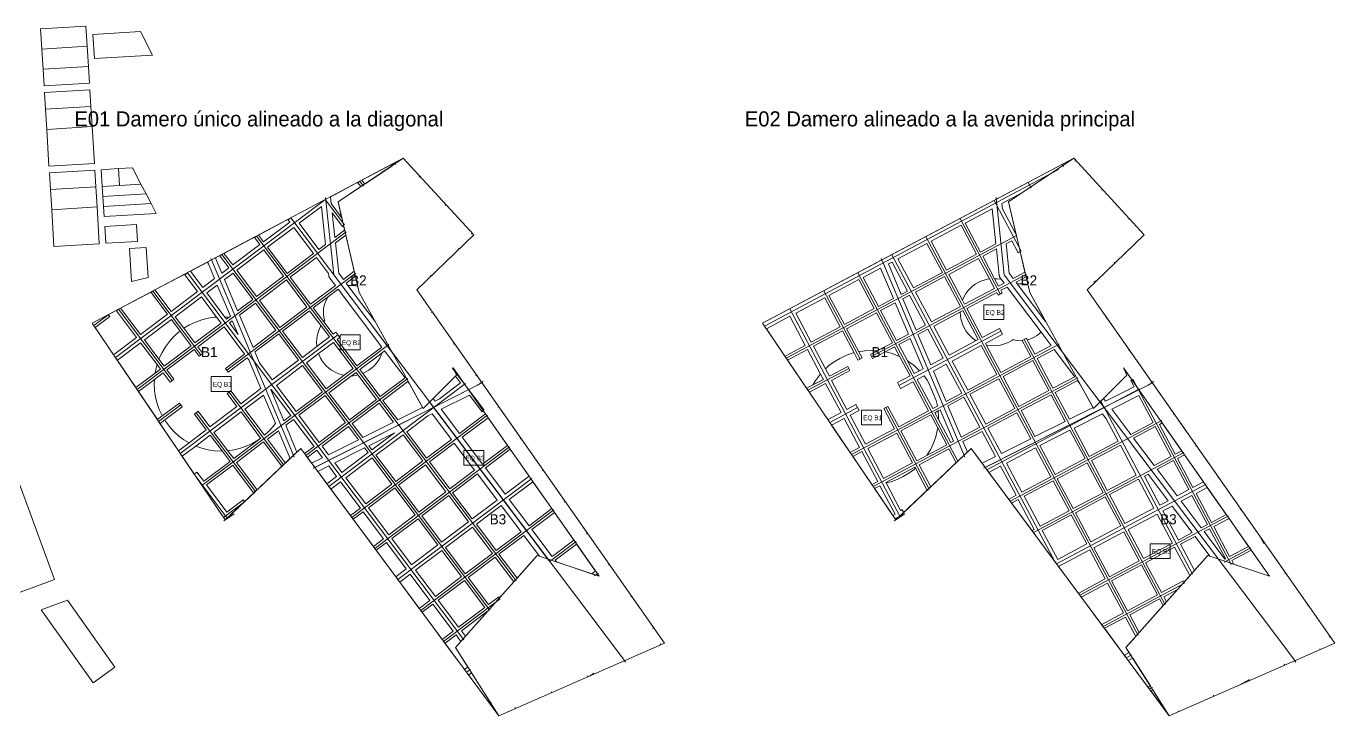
# Model space of a CAD drawing. Header units: metres. Extents: x 3873 to 16340, y -5213 to 3289.
# Drawn here: x 6436 to 10340, y 1232 to 3289 of the extents above; entities that cross this region are included whole.
import ezdxf

# ---------------------------------------------------------------- set-up
doc = ezdxf.new("R2010")
doc.units = ezdxf.units.M
for name, color, linetype, lineweight, plot in [('CONTEXTO-MANZANAS', 8, 'Continuous', 0, False), ('CONTEXTO-PARCELAS', 9, 'Continuous', 0, False), ('EQUIPAMIENTO', 5, 'Continuous', 0, False), ('LIMITE-INTERVENCION', 30, 'Continuous', 0, False), ('MANZANAS-PROPUESTAS', 33, 'Continuous', 0, False), ('SECTORES', 1, 'Continuous', 0, False), ('TEXTO', 7, 'Continuous', 0, False), ('VERDE-OBLIGATORIO', 3, 'Continuous', 0, False), ('VERDE-PROPUESTO', 82, 'Continuous', 0, False), ('VIA-BOULEVARD', 30, 'Continuous', 0, False), ('VIA-PRIMARIA', 1, 'Continuous', 0, False), ('VIA-SECUNDARIA', 8, 'Continuous', 0, False), ('VIA-TERCIARIA', 9, 'Continuous', 0, False)]:
    doc.layers.add(name, color=color, linetype=linetype, lineweight=lineweight, plot=plot)

msp = doc.modelspace()

# ---------------------------------------------------------------- linework, layer by layer
at = {"layer": 'CONTEXTO-MANZANAS'}
for points in [[(6490.9, 3091), (6626.2, 3099.3), (6629.2, 3049.4), (6632.9, 2989.5), (6639.7, 2879.7), (6504.4, 2871.4), (6497.7, 2981.2), (6494, 3041.1), (6490.9, 3091)], [(6505.7, 2851.5), (6640.9, 2859.8), (6644, 2809.9), (6647.7, 2750), (6654.4, 2640.2), (6519.2, 2631.9), (6512.4, 2741.7), (6508.7, 2801.5), (6505.7, 2851.5)]]:
    msp.add_lwpolyline(points, dxfattribs=at)
at = {"layer": 'CONTEXTO-PARCELAS'}
for points in [[(6614.5, 3289), (6618.2, 3229.1), (6482.9, 3220.8), (6479.2, 3280.6), (6614.5, 3289)], [(6614.5, 3289), (6618.2, 3229.1), (6482.9, 3220.8), (6479.2, 3280.6), (6614.5, 3289)], [(6776.9, 3272.8), (6813, 3202.9), (6640, 3192.4), (6635.6, 3264.2), (6776.9, 3272.8)], [(6776.9, 3272.8), (6813, 3202.9), (6640, 3192.4), (6635.6, 3264.2), (6776.9, 3272.8)], [(6618.2, 3229.1), (6621.9, 3169.2), (6486.6, 3160.9), (6482.9, 3220.8), (6618.2, 3229.1)], [(6618.2, 3229.1), (6621.9, 3169.2), (6486.6, 3160.9), (6482.9, 3220.8), (6618.2, 3229.1)], [(6621.9, 3169.2), (6624.9, 3119.3), (6489.7, 3111), (6486.6, 3160.9), (6621.9, 3169.2)], [(6621.9, 3169.2), (6624.9, 3119.3), (6489.7, 3111), (6486.6, 3160.9), (6621.9, 3169.2)], [(6626.2, 3099.3), (6629.2, 3049.4), (6494, 3041.1), (6490.9, 3091), (6626.2, 3099.3)], [(6626.2, 3099.3), (6629.2, 3049.4), (6494, 3041.1), (6490.9, 3091), (6626.2, 3099.3)], [(6629.2, 3049.4), (6632.9, 2989.5), (6497.7, 2981.2), (6494, 3041.1), (6629.2, 3049.4)], [(6629.2, 3049.4), (6632.9, 2989.5), (6497.7, 2981.2), (6494, 3041.1), (6629.2, 3049.4)], [(6632.9, 2989.5), (6639.7, 2879.7), (6504.4, 2871.4), (6497.7, 2981.2), (6632.9, 2989.5)], [(6632.9, 2989.5), (6639.7, 2879.7), (6504.4, 2871.4), (6497.7, 2981.2), (6632.9, 2989.5)], [(6640.9, 2859.8), (6644, 2809.9), (6508.7, 2801.5), (6505.7, 2851.5), (6640.9, 2859.8)], [(6640.9, 2859.8), (6644, 2809.9), (6508.7, 2801.5), (6505.7, 2851.5), (6640.9, 2859.8)], [(6711.8, 2864.1), (6714.9, 2814.2), (6663.2, 2811.1), (6660.2, 2861), (6711.8, 2864.1)], [(6711.8, 2864.1), (6714.9, 2814.2), (6663.2, 2811.1), (6660.2, 2861), (6711.8, 2864.1)], [(6753.5, 2866.7), (6778.6, 2818.1), (6714.9, 2814.2), (6711.8, 2864.1), (6753.5, 2866.7)], [(6753.5, 2866.7), (6778.6, 2818.1), (6714.9, 2814.2), (6711.8, 2864.1), (6753.5, 2866.7)], [(6778.6, 2818.1), (6793.8, 2789), (6665, 2781.1), (6663.2, 2811.1), (6714.9, 2814.2), (6778.6, 2818.1)], [(6778.6, 2818.1), (6793.8, 2789), (6665, 2781.1), (6663.2, 2811.1), (6714.9, 2814.2), (6778.6, 2818.1)], [(6644, 2809.9), (6647.7, 2750), (6512.4, 2741.7), (6508.7, 2801.5), (6644, 2809.9)], [(6644, 2809.9), (6647.7, 2750), (6512.4, 2741.7), (6508.7, 2801.5), (6644, 2809.9)], [(6793.8, 2789), (6808.9, 2759.8), (6666.9, 2751.2), (6665, 2781.1), (6793.8, 2789)], [(6793.8, 2789), (6808.9, 2759.8), (6666.9, 2751.2), (6665, 2781.1), (6793.8, 2789)], [(6647.7, 2750), (6654.4, 2640.2), (6519.2, 2631.9), (6512.4, 2741.7), (6647.7, 2750)], [(6647.7, 2750), (6654.4, 2640.2), (6519.2, 2631.9), (6512.4, 2741.7), (6647.7, 2750)], [(6808.9, 2759.8), (6824, 2730.7), (6668.7, 2721.2), (6666.9, 2751.2), (6808.9, 2759.8)], [(6808.9, 2759.8), (6824, 2730.7), (6668.7, 2721.2), (6666.9, 2751.2), (6808.9, 2759.8)], [(6765.4, 2697.1), (6768.4, 2647.2), (6673.6, 2641.4), (6670.5, 2691.3), (6765.4, 2697.1)], [(6765.4, 2697.1), (6768.4, 2647.2), (6673.6, 2641.4), (6670.5, 2691.3), (6765.4, 2697.1)], [(6794.6, 2628.7), (6800, 2539.9), (6750.7, 2527.2), (6744.6, 2625.7), (6794.6, 2628.7)], [(6794.6, 2628.7), (6800, 2539.9), (6750.7, 2527.2), (6744.6, 2625.7), (6794.6, 2628.7)], [(6209, 1844.3), (6310, 1921.1), (6393.4, 1986.2), (6520.6, 1639), (6454, 1614.1), (6390.8, 1590.8), (6209, 1844.3)], [(6209, 1844.3), (6310, 1921.1), (6393.4, 1986.2), (6520.6, 1639), (6454, 1614.1), (6390.8, 1590.8), (6209, 1844.3)], [(6636.1, 1330.7), (6480.8, 1548.6), (6559.3, 1577.5), (6701, 1377.4), (6636.1, 1330.7)], [(6636.1, 1330.7), (6480.8, 1548.6), (6559.3, 1577.5), (6701, 1377.4), (6636.1, 1330.7)]]:
    msp.add_lwpolyline(points, dxfattribs=at)
at = {"layer": 'EQUIPAMIENTO'}
for points in [[(9292.8, 2414.1), (9352.8, 2414.1), (9352.8, 2458.1), (9292.8, 2458.1), (9292.8, 2414.1)], [(7372.8, 2324.1), (7432.8, 2324.1), (7432.8, 2368.1), (7372.8, 2368.1), (7372.8, 2324.1)], [(6988, 2200), (7048, 2200), (7048, 2244), (6988, 2244), (6988, 2200)], [(8928, 2100), (8988, 2100), (8988, 2144), (8928, 2144), (8928, 2100)], [(7741.8, 1980), (7801.8, 1980), (7801.8, 2024), (7741.8, 2024), (7741.8, 1980)], [(9789.1, 1701.5), (9849.1, 1701.5), (9849.1, 1745.5), (9789.1, 1745.5), (9789.1, 1701.5)]]:
    msp.add_lwpolyline(points, close=True, dxfattribs=at)
at = {"layer": 'LIMITE-INTERVENCION'}
for points in [[(6633, 2403), (7561, 2895), (7771.2, 2666.4), (7601.5, 2503.2), (8340, 1449), (7846.2, 1232.4), (7255.3, 2029.4), (7030.2, 1816.5), (6633, 2403)], [(8633, 2403), (9561, 2895), (9771.2, 2666.4), (9601.5, 2503.2), (10340, 1449), (9846.2, 1232.4), (9255.3, 2029.4), (9030.2, 1816.5), (8633, 2403)]]:
    msp.add_lwpolyline(points, close=True, dxfattribs=at)
at = {"layer": 'MANZANAS-PROPUESTAS'}
for points in [[(7437.9, 2829.7), (7534.5, 2880.9), (7526.5, 2874.9), (7528, 2872.9), (7446.5, 2818.2), (7437.9, 2829.7)], [(7426, 2822.2), (7434.9, 2810.4), (7366.7, 2764.7), (7377.4, 2718.9), (7346.6, 2759.8), (7344.5, 2779.5), (7342.9, 2779.4), (7431.6, 2826.4), (7426, 2822.2)], [(9387.4, 2670.6), (9348.2, 2744.2), (9346.6, 2759.8), (9408.7, 2792.9), (9366.7, 2764.7), (9388.5, 2671.1), (9387.4, 2670.6)], [(7250.6, 2701.1), (7317.3, 2751.4), (7329.3, 2637.7), (7309.5, 2622.8), (7250.6, 2701.1)], [(7357.3, 2658.8), (7349.4, 2732.7), (7380.2, 2691.9), (7383.2, 2694.1), (7386.3, 2680.7), (7357.3, 2658.8)], [(9329.1, 2639.6), (9283.2, 2615.2), (9237.2, 2701.7), (9318, 2744.6), (9329.1, 2639.6)], [(7217.8, 2711.3), (7222.6, 2705), (7144.3, 2646), (7129.2, 2666.1), (7225.8, 2717.3), (7217.8, 2711.3)], [(9135.7, 2647.7), (9224.9, 2695.1), (9270.9, 2608.6), (9181.7, 2561.2), (9135.7, 2647.7)], [(7117.3, 2658.5), (7133.1, 2637.6), (7052.4, 2576.8), (7026.3, 2611.5), (7122.9, 2662.7), (7117.3, 2658.5)], [(7293.6, 2610.8), (7215.3, 2551.8), (7156.3, 2630.1), (7234.6, 2689), (7293.6, 2610.8)], [(7382.7, 2533.9), (7368.5, 2552.7), (7359, 2642.5), (7389.8, 2665.7), (7414.9, 2558.2), (7382.7, 2533.9)], [(7064.5, 2560.9), (7145.1, 2621.6), (7204.1, 2543.4), (7123.5, 2482.6), (7064.5, 2560.9)], [(9036.8, 2595.1), (9123.3, 2641.1), (9169.3, 2554.6), (9082.8, 2508.6), (9036.8, 2595.1)], [(9289.8, 2602.8), (9330.7, 2624.6), (9339.1, 2545.4), (9339.3, 2544.1), (9339.6, 2542.8), (9340, 2541.5), (9340.6, 2540.3), (9341.3, 2539.1), (9342, 2538), (9345.4, 2533.4), (9342.3, 2534.2), (9332.6, 2535.7), (9325.3, 2536), (9289.8, 2602.8)], [(9380.6, 2536.7), (9368.5, 2552.7), (9359.3, 2639.7), (9376.3, 2648.8), (9395.2, 2613.4), (9401.3, 2616.6), (9415.6, 2555.3), (9380.6, 2536.7)], [(6980, 2579.9), (6998.4, 2536.1), (6963, 2509.4), (6926.1, 2558.4), (6977.6, 2585.7), (6980, 2579.9)], [(7014.4, 2604), (7041.3, 2568.4), (7019.9, 2552.3), (7004, 2590), (7004, 2590.1), (7000.6, 2597.9), (7020, 2608.2), (7014.4, 2604)], [(7284.5, 2460), (7223.7, 2540.6), (7302, 2599.6), (7338.5, 2551.2), (7339.1, 2545.4), (7339.3, 2544.1), (7339.6, 2542.8), (7340, 2541.5), (7340.6, 2540.3), (7341.3, 2539.1), (7342, 2538), (7358.7, 2515.9), (7284.5, 2460)], [(9008.2, 2579.9), (9019.1, 2585.7), (9065.1, 2499.2), (9046.4, 2489.2), (9008.2, 2579.9)], [(9188.3, 2548.8), (9277.4, 2596.2), (9309.9, 2535.2), (9303.3, 2534.2), (9293.8, 2531.8), (9284.5, 2528.5), (9275.7, 2524.3), (9267.3, 2519.3), (9259.4, 2513.4), (9252.1, 2506.9), (9245.5, 2499.6), (9239.7, 2491.7), (9234.6, 2483.3), (9230.4, 2474.4), (9229.4, 2471.5), (9188.3, 2548.8)], [(6909.2, 2547.6), (6947, 2497.4), (6868.8, 2438.4), (6820.5, 2502.4), (6917.2, 2553.6), (6909.2, 2547.6)], [(7027.9, 2533.3), (7053.3, 2552.4), (7112.3, 2474.2), (7067, 2440.1), (7027.9, 2533.3)], [(7391.1, 2522.7), (7418.4, 2543.3), (7425.5, 2512.8), (7418.4, 2514.6), (7410.7, 2515.8), (7402.8, 2516.1), (7396.3, 2515.8), (7391.1, 2522.7)], [(8932.6, 2539.7), (8985.2, 2567.7), (9023.3, 2477), (8978.6, 2453.2), (8932.6, 2539.7)], [(9089.4, 2496.2), (9175.9, 2542.2), (9223.3, 2453.1), (9136.8, 2407), (9089.4, 2496.2)], [(9389.1, 2525.4), (9418.9, 2541.2), (9424.2, 2518.3), (9419.4, 2519.5), (9411.1, 2520.7), (9402.8, 2521.1), (9394.5, 2520.7), (9392.8, 2520.5), (9389.1, 2525.4)], [(6808.7, 2494.9), (6857.6, 2430), (6776.9, 2369.2), (6717.6, 2447.9), (6814.3, 2499.1), (6808.7, 2494.9)], [(6975, 2493.4), (7006.4, 2517.1), (7045.6, 2423.9), (7041.1, 2420.5), (7037.6, 2421.1), (7029.3, 2421.5), (6975, 2493.4)], [(7131.9, 2471.4), (7212.5, 2532.2), (7273.3, 2451.5), (7192.7, 2390.7), (7131.9, 2471.4)], [(8966.2, 2446.6), (8877.1, 2399.2), (8831.1, 2485.7), (8920.2, 2533.1), (8966.2, 2446.6)], [(7004.3, 2421.3), (6998.4, 2421.1), (6979, 2418.2), (6960, 2413.4), (6941.5, 2406.8), (6923.7, 2398.4), (6906.9, 2388.3), (6906.7, 2388.1), (6880.8, 2422.4), (6959.1, 2481.4), (7004.3, 2421.3)], [(7072.6, 2426.8), (7120.7, 2463), (7181.5, 2382.3), (7113, 2330.7), (7072.6, 2426.8)], [(7337.7, 2482.5), (7336.3, 2480.6), (7332.3, 2473.9), (7328.9, 2466.8), (7326.3, 2459.4), (7324.3, 2451.8), (7323.2, 2444), (7322.8, 2436.1), (7323.2, 2428.3), (7324.3, 2420.5), (7326.3, 2412.9), (7326.9, 2411.1), (7325.5, 2409.6), (7324, 2407.5), (7292.9, 2448.8), (7337.7, 2482.5)], [(8732.2, 2433.1), (8818.7, 2479.2), (8864.7, 2392.6), (8778.2, 2346.6), (8732.2, 2433.1)], [(8985.2, 2440.8), (9028.8, 2464), (9068.1, 2370.5), (9032.6, 2351.6), (8985.2, 2440.8)], [(9051.8, 2476.3), (9071.7, 2486.8), (9119.1, 2397.7), (9091.1, 2382.8), (9051.8, 2476.3)], [(6705.8, 2440.3), (6765.7, 2360.8), (6696.8, 2308.8), (6637.8, 2395.9), (6642, 2390.3), (6685.5, 2423), (6681.3, 2428.6), (6711.4, 2444.6), (6705.8, 2440.3)], [(7281.8, 2440.3), (7315.8, 2395.2), (7314.6, 2393.3), (7310.4, 2384.4), (7307.1, 2375.2), (7304.7, 2365.7), (7303.3, 2355.9), (7302.8, 2346.1), (7303.3, 2336.3), (7303.6, 2334.1), (7260.1, 2301.3), (7201.1, 2379.6), (7281.8, 2440.3)], [(8714.5, 2423.8), (8760.5, 2337.2), (8700.2, 2305.1), (8703.5, 2299), (8644.2, 2386.4), (8714.5, 2423.8)], [(8883.6, 2386.8), (8972.8, 2434.3), (9020.2, 2345.1), (8975.3, 2321.2), (8958, 2322), (8938.4, 2321.1), (8920.1, 2318.3), (8883.6, 2386.8)], [(9143.4, 2394.7), (9222.9, 2437), (9222.8, 2436.1), (9223.3, 2426.3), (9224.7, 2416.6), (9227.1, 2407.1), (9230.4, 2397.9), (9234.6, 2389), (9239.7, 2380.6), (9245.5, 2372.7), (9252.1, 2365.4), (9259.4, 2358.8), (9267.3, 2353), (9270.3, 2351.2), (9189.4, 2308.2), (9143.4, 2394.7)], [(6789, 2353.2), (6869.6, 2414), (6895.4, 2379.8), (6891.1, 2376.6), (6876.6, 2363.4), (6863.4, 2348.9), (6851.7, 2333.1), (6841.6, 2316.3), (6833.2, 2298.6), (6832.2, 2295.8), (6789, 2353.2)], [(9096.6, 2369.8), (9125.7, 2385.3), (9171.7, 2298.8), (9134.7, 2279.1), (9096.6, 2369.8)], [(6708.4, 2292.5), (6777.8, 2344.8), (6826.6, 2280), (6821.9, 2261), (6820.9, 2254.6), (6763, 2211), (6702.4, 2300.5), (6708.4, 2292.5)], [(7170.6, 2233.9), (7132.4, 2284.7), (7118.6, 2317.4), (7189.9, 2371.1), (7248.9, 2292.9), (7170.6, 2233.9)], [(8784.7, 2334.3), (8871.3, 2380.3), (8906, 2314.9), (8900, 2313.4), (8881.5, 2306.8), (8863.7, 2298.4), (8846.9, 2288.3), (8831.1, 2276.6), (8820.5, 2267), (8784.7, 2334.3)], [(9039.2, 2339.3), (9073.5, 2357.6), (9111.7, 2266.8), (9101.3, 2261.4), (9099.4, 2263.4), (9084.9, 2276.6), (9069.1, 2288.3), (9064.9, 2290.8), (9039.2, 2339.3)], [(9432.8, 2304), (9343.7, 2256.5), (9299.8, 2338.9), (9303.3, 2338.1), (9313, 2336.6), (9322.8, 2336.1), (9332.6, 2336.6), (9342.3, 2338.1), (9351.8, 2340.5), (9361.1, 2343.8), (9370, 2348), (9378.4, 2353), (9380.1, 2354.3), (9386.2, 2352.8), (9394.5, 2351.6), (9402.8, 2351.1), (9407.6, 2351.4), (9432.8, 2304)], [(9493.9, 2336.5), (9445.2, 2310.5), (9422.3, 2353.5), (9427.5, 2354.8), (9435.3, 2357.6), (9442.9, 2361.2), (9450, 2365.5), (9456.7, 2370.4), (9462.9, 2376), (9463.6, 2376.8), (9493.9, 2336.5)], [(7308.6, 2312.9), (7310.4, 2307.9), (7314.6, 2299), (7319.7, 2290.6), (7325.5, 2282.7), (7332.1, 2275.4), (7339.4, 2268.8), (7347.3, 2263), (7355.7, 2258), (7364.5, 2253.8), (7373.8, 2250.5), (7383.3, 2248.1), (7385.2, 2247.8), (7331.1, 2207.1), (7272.1, 2285.3), (7308.6, 2312.9)], [(7505.6, 2321), (7566.4, 2240.4), (7492.1, 2184.4), (7440.1, 2253.4), (7441.1, 2253.8), (7450, 2258), (7458.4, 2263), (7466.3, 2268.8), (7473.5, 2275.4), (7480.1, 2282.7), (7486, 2290.6), (7491, 2299), (7495.2, 2307.9), (7497.8, 2315.2), (7505.6, 2321)], [(8767.1, 2324.9), (8806, 2251.7), (8803.4, 2248.9), (8791.7, 2233.1), (8783.3, 2219.1), (8765, 2209.4), (8768.3, 2203.2), (8707.4, 2293.1), (8767.1, 2324.9)], [(9026.8, 2332.7), (9042.6, 2303), (9034.6, 2306.8), (9016.1, 2313.4), (8998.7, 2317.8), (9026.8, 2332.7)], [(9285.3, 2336.5), (9331.3, 2250), (9244.8, 2204), (9198.8, 2290.5), (9285.3, 2336.5)], [(9502.5, 2325.1), (9564, 2243.5), (9499.2, 2209), (9451.8, 2298.2), (9502.5, 2325.1)], [(7241.6, 2139.7), (7182.7, 2217.9), (7260.9, 2276.9), (7319.9, 2198.6), (7241.6, 2139.7)], [(9181.1, 2281.1), (9227.1, 2194.6), (9180.6, 2169.9), (9142.5, 2260.6), (9181.1, 2281.1)], [(9439.4, 2291.6), (9486.8, 2202.4), (9397.6, 2155), (9350.2, 2244.2), (9439.4, 2291.6)], [(9731.2, 2232.8), (9741.3, 2213.8), (9656.3, 2171), (9650.4, 2178.8), (9719.7, 2248.7), (9709.6, 2270.5), (9734.7, 2234.7), (9731.2, 2232.8)], [(6827.6, 2115.6), (6767, 2205.2), (6771.2, 2199.6), (6818.7, 2235.4), (6818, 2222), (6819, 2202.4), (6821.9, 2183), (6826.6, 2164), (6833.2, 2145.5), (6841.6, 2127.7), (6842.3, 2126.7), (6827.6, 2115.6)], [(7406.5, 2246.3), (7412.6, 2246.6), (7422.3, 2248.1), (7426, 2249), (7481, 2176), (7400.3, 2115.2), (7339.5, 2195.9), (7406.5, 2246.3)], [(7574.8, 2229.2), (7579.8, 2222.5), (7618.7, 2152.1), (7544.6, 2114.8), (7500.6, 2173.2), (7574.8, 2229.2)], [(7732, 2225), (7668.9, 2177.4), (7656.3, 2171), (7650.4, 2178.8), (7716.6, 2245.5), (7732, 2225)], [(9385.3, 2148.4), (9298.8, 2102.4), (9251.3, 2191.6), (9337.9, 2237.6), (9385.3, 2148.4)], [(9572.6, 2232.2), (9579.8, 2222.5), (9618.7, 2152.1), (9548.3, 2116.7), (9505.8, 2196.6), (9572.6, 2232.2)], [(7166.7, 2205.9), (7225.7, 2127.6), (7204.9, 2112), (7165.8, 2205.2), (7166.7, 2205.9)], [(7310.8, 2047.8), (7250.1, 2128.5), (7328.3, 2187.4), (7389.1, 2106.8), (7310.8, 2047.8)], [(7728.8, 2074.8), (7674.6, 2146.7), (7759, 2189.1), (7796.6, 2139.3), (7799.8, 2141.7), (7806, 2132.9), (7728.8, 2074.8)], [(9493.4, 2190.1), (9535.8, 2110.4), (9445.5, 2065), (9404.2, 2142.6), (9493.4, 2190.1)], [(9755.4, 2187.3), (9797.9, 2107.3), (9731.1, 2071.8), (9674.6, 2146.7), (9755.4, 2187.3)], [(7489.4, 2164.8), (7531.9, 2108.4), (7440.2, 2062.3), (7408.7, 2104), (7489.4, 2164.8)], [(9281.1, 2093), (9225.4, 2063.4), (9186.1, 2156.9), (9233.7, 2182.2), (9281.1, 2093)], [(6835.7, 2104.3), (6849.5, 2114.6), (6851.7, 2110.9), (6863.4, 2095.1), (6876.6, 2080.6), (6891.1, 2067.4), (6906.9, 2055.7), (6922.1, 2046.6), (6890.5, 2022.8), (6831.5, 2109.8), (6835.7, 2104.3)], [(7244, 2018.7), (7239, 2030.9), (7239, 2031), (7210.5, 2098.7), (7234.1, 2116.4), (7294.9, 2035.8), (7266.5, 2014.4), (7255.3, 2029.4), (7244, 2018.7)], [(7647.4, 2133), (7704.9, 2056.7), (7630.6, 2000.7), (7571.6, 2079), (7634.8, 2126.6), (7647.4, 2133)], [(7798, 1982.9), (7737.2, 2063.6), (7814, 2121.4), (7872, 2038.7), (7798, 1982.9)], [(9202.3, 2051.2), (9194.6, 2047), (9157.7, 2116.3), (9158, 2122), (9157.1, 2141.5), (9163, 2144.6), (9202.3, 2051.2)], [(9433, 2058.7), (9345.4, 2014.6), (9305.3, 2090.1), (9391.9, 2136.1), (9433, 2058.7)], [(9647.4, 2133), (9658.3, 2118.4), (9693.7, 2051.9), (9607.2, 2005.9), (9562.4, 2090.2), (9647.4, 2133)], [(7155.8, 2057.5), (7189.1, 2082.5), (7215, 2021), (7223.8, 1999.6), (7209.6, 1986.1), (7155.8, 2057.5)], [(7427.5, 2055.9), (7338.5, 2011.1), (7319.3, 2036.6), (7397.5, 2095.6), (7427.5, 2055.9)], [(7458.5, 2037.9), (7534.7, 2076.3), (7467.7, 2025.8), (7458.5, 2037.9)], [(7479.7, 2009.8), (7560.4, 2070.6), (7619.4, 1992.3), (7538.7, 1931.5), (7479.7, 2009.8)], [(9122.8, 2008.9), (9124.3, 2010.9), (9134.4, 2027.7), (9142.8, 2045.5), (9149.4, 2064), (9154.2, 2083), (9155.4, 2090.9), (9182.2, 2040.5), (9122.8, 2008.9)], [(9244, 2018.7), (9239, 2030.9), (9239, 2031), (9230.8, 2050.5), (9287.7, 2080.7), (9327.6, 2005.6), (9287.8, 1985.6), (9255.3, 2029.4), (9244, 2018.7)], [(9459.9, 2038.6), (9549.9, 2083.9), (9594.8, 1999.3), (9505.6, 1951.9), (9459.6, 2038.5), (9459.9, 2038.6)], [(9851.9, 2005.8), (9801.1, 1978.8), (9739.6, 2060.5), (9804.4, 2095), (9851.9, 2005.8)], [(9864.2, 2012.4), (9816.8, 2101.5), (9824.9, 2105.8), (9883.3, 2022.5), (9864.2, 2012.4)], [(6902.1, 2006.5), (6942.4, 2036.9), (6960, 2030.6), (6979, 2025.9), (6998.4, 2023), (7018, 2022), (7020.9, 2022.2), (7044.4, 1991), (6966.1, 1932), (6945.5, 1959.4), (6937.5, 1953.4), (6896.1, 2014.5), (6902.1, 2006.5)], [(7055.6, 1999.4), (7037.8, 2023), (7057, 2025.9), (7076.1, 2030.6), (7094.6, 2037.2), (7112.3, 2045.6), (7129.1, 2055.7), (7135.8, 2060.7), (7136.2, 2060.2), (7055.6, 1999.4)], [(7064, 1988.2), (7144.6, 2049), (7198.9, 1977.1), (7204.4, 1981.3), (7125.5, 1906.6), (7064, 1988.2)], [(7456.5, 2017.3), (7378.3, 1958.4), (7356.9, 1986.8), (7445.8, 2031.5), (7456.5, 2017.3)], [(7713.3, 2045.5), (7774.1, 1964.9), (7699.8, 1908.9), (7639, 1989.6), (7713.3, 2045.5)], [(9447.2, 2031.9), (9493.3, 1945.4), (9406.7, 1899.4), (9360.7, 1985.9), (9447.2, 2031.9)], [(9700.3, 2039.6), (9747.7, 1950.4), (9661.1, 1904.4), (9613.7, 1993.6), (9700.3, 2039.6)], [(7274.8, 2003.1), (7303.3, 2024.6), (7320.3, 2002), (7287.8, 1985.6), (7270.6, 2008.7), (7274.8, 2003.1)], [(7527.5, 1923.1), (7449.3, 1864.1), (7390.3, 1942.4), (7468.6, 2001.4), (7527.5, 1923.1)], [(7865.5, 1893.5), (7806.5, 1971.8), (7880, 2027.2), (7936.3, 1946.9), (7865.5, 1893.5)], [(9099.6, 1980.7), (9188.8, 2028.1), (9209.7, 1988.8), (9215.8, 1992.1), (9134.5, 1915.1), (9099.6, 1980.7)], [(9904.4, 1906.9), (9869.4, 1888.3), (9809.7, 1967.5), (9858.4, 1993.4), (9904.4, 1906.9)], [(9916.8, 1913.5), (9870.8, 2000), (9891.4, 2011), (9948, 1930.1), (9916.8, 1913.5)], [(7083.5, 1876.5), (7035.3, 1840.2), (6974.5, 1920.8), (7052.8, 1979.8), (7114.8, 1897.6), (7120.4, 1901.8), (7087.7, 1870.9), (7083.5, 1876.5)], [(7338.7, 1977.6), (7362.3, 1946.3), (7333.2, 1924.4), (7305.9, 1961.1), (7338.7, 1977.6)], [(7547.1, 1920.3), (7627.8, 1981.1), (7688.6, 1900.5), (7607.9, 1839.7), (7547.1, 1920.3)], [(7782.5, 1953.7), (7841.5, 1875.5), (7767.2, 1819.4), (7708.2, 1897.7), (7782.5, 1953.7)], [(9048.7, 1847.5), (9044.9, 1844.9), (9001.3, 1926.9), (9016.1, 1930.6), (9034.6, 1937.2), (9052.3, 1945.6), (9069.1, 1955.7), (9084.9, 1967.4), (9088.9, 1971), (9123, 1906.8), (9129.2, 1910.1), (9054.2, 1839.2), (9048.7, 1847.5)], [(9343.1, 1976.5), (9389.1, 1890), (9368.2, 1878.9), (9371.5, 1872.7), (9308.2, 1958), (9343.1, 1976.5)], [(9512.2, 1939.6), (9601.4, 1987), (9648.8, 1897.8), (9559.6, 1850.4), (9512.2, 1939.6)], [(9782.9, 1953.2), (9842.6, 1874), (9817.9, 1860.9), (9771.9, 1947.4), (9782.9, 1953.2)], [(7345.1, 1908.4), (7374.3, 1930.4), (7433.3, 1852.1), (7403.4, 1829.6), (7339.1, 1916.3), (7345.1, 1908.4)], [(7936.5, 1799.3), (7877.5, 1877.5), (7947.8, 1930.5), (8004, 1850.2), (7936.5, 1799.3)], [(8983, 1918.7), (9028.2, 1833.8), (9021.5, 1829.3), (8966.8, 1910.1), (8983, 1918.7)], [(9547.2, 1843.8), (9460.7, 1797.8), (9413.3, 1887), (9499.8, 1933), (9547.2, 1843.8)], [(9754.2, 1938), (9800.3, 1851.5), (9713.7, 1805.5), (9667.7, 1892), (9754.2, 1938)], [(9972.2, 1809.3), (9926.2, 1895.8), (9959.6, 1913.6), (10016.3, 1832.7), (9972.2, 1809.3)], [(7596.7, 1831.3), (7518.5, 1772.3), (7457.7, 1852.9), (7536, 1911.9), (7596.7, 1831.3)], [(7616.3, 1828.5), (7697, 1889.3), (7756, 1811), (7675.3, 1750.2), (7616.3, 1828.5)], [(9395.6, 1877.6), (9443.1, 1788.4), (9437.5, 1785.4), (9440.7, 1779.3), (9375.7, 1867), (9395.6, 1877.6)], [(9566.2, 1838), (9655.4, 1885.4), (9701.4, 1798.9), (9612.2, 1751.5), (9566.2, 1838)], [(9959.8, 1802.7), (9941.3, 1792.9), (9881.6, 1872.1), (9913.8, 1889.2), (9959.8, 1802.7)], [(7411.8, 1818.4), (7441.7, 1840.9), (7502.5, 1760.2), (7471.9, 1737.2), (7407.6, 1824), (7411.8, 1818.4)], [(7838.2, 1725.2), (7779.2, 1803.5), (7853.5, 1859.5), (7912.5, 1781.2), (7838.2, 1725.2)], [(8005.7, 1707.5), (7944.9, 1788.1), (8012.1, 1838.7), (8070, 1755.9), (8005.7, 1707.5)], [(9873.3, 1756.7), (9827.3, 1843.2), (9854.8, 1857.8), (9914.5, 1778.6), (9873.3, 1756.7)], [(7664.1, 1741.8), (7585.9, 1682.8), (7526.9, 1761.1), (7605.2, 1820.1), (7664.1, 1741.8)], [(9599.8, 1744.9), (9513.3, 1698.9), (9467.3, 1785.5), (9553.8, 1831.5), (9599.8, 1744.9)], [(9769.1, 1701.3), (9723.1, 1787.8), (9809.6, 1833.8), (9855.7, 1747.3), (9769.1, 1701.3)], [(10026.2, 1707.7), (9978.8, 1796.9), (10024.4, 1821.2), (10082.7, 1737.8), (10026.2, 1707.7)], [(7746.3, 1656), (7687.4, 1734.3), (7768, 1795), (7827, 1716.8), (7746.3, 1656)], [(7846.6, 1714), (7921, 1770.1), (7967.4, 1708.4), (7961, 1710.6), (7900.5, 1642.5), (7846.6, 1714)], [(9667.6, 1647.3), (9621.6, 1733.8), (9710.8, 1781.3), (9756.8, 1694.7), (9667.6, 1647.3)], [(9879.9, 1744.3), (9923.1, 1767.3), (9967.4, 1708.4), (9961, 1710.6), (9921.5, 1666.1), (9879.9, 1744.3)], [(9966.4, 1790.3), (10013.8, 1701.2), (10011.4, 1699.9), (9949.9, 1781.6), (9966.4, 1790.3)], [(7480.3, 1726), (7510.9, 1749.1), (7569.9, 1670.8), (7538.6, 1647.2), (7476.1, 1731.6), (7480.3, 1726)], [(7735.2, 1647.6), (7656.9, 1588.6), (7597.9, 1666.9), (7676.2, 1725.8), (7735.2, 1647.6)], [(8014.2, 1696.3), (8078.1, 1744.5), (8134.3, 1664.1), (8126, 1657.8), (8128.8, 1654.1), (8017.8, 1691.5), (8014.2, 1696.3)], [(9609.2, 1727.3), (9655.2, 1640.7), (9576, 1598.6), (9579.3, 1592.4), (9516, 1677.7), (9609.2, 1727.3)], [(9888.7, 1634.6), (9823.1, 1599.8), (9775.7, 1688.9), (9862.2, 1735), (9907.1, 1650.7), (9908.3, 1651.3), (9890.5, 1631.3), (9888.7, 1634.6)], [(10037.1, 1687.2), (10032.8, 1695.4), (10090.8, 1726.3), (10145.3, 1648.5), (10034.6, 1685.8), (10037.1, 1687.2)], [(7846, 1587.1), (7815.5, 1564.2), (7754.8, 1644.8), (7835.4, 1705.6), (7891, 1631.9), (7848.4, 1584), (7846, 1587.1)], [(9674.2, 1635), (9763.3, 1682.4), (9810.8, 1593.2), (9721.6, 1545.8), (9674.2, 1635)], [(7550.6, 1631.2), (7581.9, 1654.8), (7640.9, 1576.6), (7608.9, 1552.4), (7544.6, 1639.2), (7550.6, 1631.2)], [(7743.6, 1636.4), (7804.4, 1555.7), (7726.1, 1496.8), (7665.3, 1577.4), (7743.6, 1636.4)], [(9661.8, 1628.4), (9709.2, 1539.2), (9645.2, 1505.2), (9648.5, 1499), (9583.5, 1586.7), (9661.8, 1628.4)], [(9829.7, 1587.4), (9871, 1609.4), (9837.8, 1572.1), (9829.7, 1587.4)], [(7617.3, 1541.2), (7649.3, 1565.4), (7710.1, 1484.7), (7677.4, 1460.1), (7613.1, 1546.8), (7617.3, 1541.2)], [(9728.1, 1533.4), (9817.3, 1580.8), (9827.9, 1560.9), (9756.3, 1480.4), (9728.1, 1533.4)], [(7734.5, 1485.6), (7812.8, 1544.5), (7813, 1544.2), (7746.6, 1469.5), (7734.5, 1485.6)], [(9713.1, 1414.4), (9717.8, 1405.6), (9652.7, 1493.3), (9715.8, 1526.8), (9746.4, 1469.3), (9717, 1436.2), (9726.3, 1421.5), (9713.1, 1414.4)], [(7744.1, 1370.1), (7681.6, 1454.4), (7685.8, 1448.8), (7718.6, 1473.5), (7733.1, 1454.3), (7717, 1436.2), (7754.1, 1377.6), (7744.1, 1370.1)], [(9783.8, 1318.4), (9787.1, 1312.2), (9723.8, 1397.5), (9737.1, 1404.5), (9789.7, 1321.5), (9783.8, 1318.4)], [(7814.4, 1275.3), (7750.1, 1362.1), (7756.1, 1354.1), (7764.9, 1360.7), (7817.5, 1277.6), (7814.4, 1275.3)], [(9791.3, 1306.5), (9797.2, 1309.7), (9846.2, 1232.4), (9791.3, 1306.5)]]:
    msp.add_lwpolyline(points, close=True, dxfattribs=at)
at = {"layer": 'SECTORES'}
for points in [[(6989.1, 2591.8), (7561, 2895), (7771.2, 2666.4), (7601.5, 2503.2), (7795.5, 2226.3), (7783, 2218), (7296.9, 1973.4), (7255.3, 2029.4), (7233.9, 2009.2), (7227, 2026), (6992, 2585), (6989.1, 2591.8)], [(8989.1, 2591.8), (9561, 2895), (9771.2, 2666.4), (9601.5, 2503.2), (9795.5, 2226.3), (9783, 2218), (9296.9, 1973.4), (9255.3, 2029.4), (9233.9, 2009.2), (9227, 2026), (8992, 2585), (8989.1, 2591.8)], [(7030.2, 1816.5), (7030, 1816.9), (6633, 2403), (6989.1, 2591.8), (6992, 2585), (7227, 2026), (7233.9, 2009.2), (7032.1, 1818.3), (7030.2, 1816.5)], [(9030.2, 1816.5), (9030, 1816.9), (8633, 2403), (8989.1, 2591.8), (8992, 2585), (9227, 2026), (9233.9, 2009.2), (9032.1, 1818.3), (9030.2, 1816.5)], [(7795.5, 2226.3), (8340, 1449), (7846.2, 1232.4), (7296.9, 1973.4), (7783, 2218), (7795.5, 2226.3)], [(9795.5, 2226.3), (10340, 1449), (9846.2, 1232.4), (9296.9, 1973.4), (9783, 2218), (9795.5, 2226.3)]]:
    msp.add_lwpolyline(points, close=True, dxfattribs=at)
at = {"layer": 'VERDE-OBLIGATORIO'}
for points in [[(8145.3, 1648.5), (7709.6, 2270.5), (7719.7, 2248.7), (7620.6, 2148.7), (7429.8, 2494.3), (7366.7, 2764.7), (7561, 2895), (7771.2, 2666.4), (7601.5, 2503.2), (8340, 1449), (7846.2, 1232.4), (7717, 1436.2), (7961, 1710.6), (8145.3, 1648.5)], [(10145.3, 1648.5), (9709.6, 2270.5), (9719.7, 2248.7), (9620.6, 2148.7), (9429.8, 2494.3), (9366.7, 2764.7), (9561, 2895), (9771.2, 2666.4), (9601.5, 2503.2), (10340, 1449), (9846.2, 1232.4), (9717, 1436.2), (9961, 1710.6), (10145.3, 1648.5)]]:
    msp.add_lwpolyline(points, close=True, dxfattribs=at)
at = {"layer": 'VERDE-PROPUESTO'}
for points in [[(7326.9, 2411.1), (7326.3, 2412.9), (7324.3, 2420.5), (7323.2, 2428.3), (7322.8, 2436.1), (7323.2, 2444), (7324.3, 2451.8), (7326.3, 2459.4), (7328.9, 2466.8), (7332.3, 2473.9), (7336.3, 2480.6), (7337.7, 2482.5), (7367.1, 2504.7), (7497.2, 2332.2), (7422.9, 2276.3), (7364, 2354.5), (7372, 2360.6), (7360, 2376.6), (7351.9, 2370.5), (7324, 2407.5), (7325.5, 2409.6), (7326.9, 2411.1)], [(7410.7, 2515.8), (7418.4, 2514.6), (7425.5, 2512.8), (7429.8, 2494.3), (7477.1, 2408.7), (7396.3, 2515.8), (7402.8, 2516.1), (7410.7, 2515.8)], [(9234.6, 2483.3), (9239.7, 2491.7), (9245.5, 2499.6), (9252.1, 2506.9), (9259.4, 2513.4), (9267.3, 2519.3), (9275.7, 2524.3), (9284.5, 2528.5), (9293.8, 2531.8), (9303.3, 2534.2), (9309.9, 2535.2), (9324.9, 2507), (9235.7, 2459.6), (9229.4, 2471.5), (9230.4, 2474.4), (9234.6, 2483.3)], [(9456.7, 2370.4), (9450, 2365.5), (9442.9, 2361.2), (9435.3, 2357.6), (9427.5, 2354.8), (9422.3, 2353.5), (9419.8, 2358.2), (9407.5, 2351.7), (9407.6, 2351.4), (9402.8, 2351.1), (9394.5, 2351.6), (9386.2, 2352.8), (9380.1, 2354.3), (9378.4, 2353), (9370, 2348), (9361.1, 2343.8), (9351.8, 2340.5), (9342.3, 2338.1), (9332.6, 2336.6), (9322.8, 2336.1), (9313, 2336.6), (9303.3, 2338.1), (9299.8, 2338.9), (9297.6, 2343.1), (9348.7, 2370.2), (9339.3, 2387.9), (9288.3, 2360.7), (9242.2, 2447.3), (9331.4, 2494.7), (9335.4, 2487.2), (9347.7, 2493.8), (9343.8, 2501.3), (9362.3, 2511.1), (9463.6, 2376.8), (9462.9, 2376), (9456.7, 2370.4)], [(9342.3, 2534.2), (9345.4, 2533.4), (9353.8, 2522.4), (9337.2, 2513.6), (9325.3, 2536), (9332.6, 2535.7), (9342.3, 2534.2)], [(9402.8, 2521.1), (9411.1, 2520.7), (9419.4, 2519.5), (9424.2, 2518.3), (9429.8, 2494.3), (9477.1, 2408.7), (9392.8, 2520.5), (9394.5, 2520.7), (9402.8, 2521.1)], [(6923.7, 2398.4), (6941.5, 2406.8), (6960, 2413.4), (6979, 2418.2), (6998.4, 2421.1), (7004.3, 2421.3), (7018, 2403.1), (6939.8, 2344.2), (6906.7, 2388.1), (6906.9, 2388.3), (6923.7, 2398.4)], [(7041.1, 2420.5), (7034, 2415.2), (7029.3, 2421.5), (7037.6, 2421.1), (7041.1, 2420.5)], [(9259.4, 2358.8), (9252.1, 2365.4), (9245.5, 2372.7), (9239.7, 2380.6), (9234.6, 2389), (9230.4, 2397.9), (9227.1, 2407.1), (9224.7, 2416.6), (9223.3, 2426.3), (9222.8, 2436.1), (9222.9, 2437), (9229.9, 2440.7), (9275.9, 2354.2), (9270.3, 2351.2), (9267.3, 2353), (9259.4, 2358.8)], [(6891.1, 2067.4), (6876.6, 2080.6), (6863.4, 2095.1), (6851.7, 2110.9), (6849.5, 2114.6), (6901.7, 2154), (6893.3, 2165.2), (6842.3, 2126.7), (6841.6, 2127.7), (6833.2, 2145.5), (6826.6, 2164), (6821.9, 2183), (6819, 2202.4), (6818, 2222), (6818.7, 2235.4), (6845.2, 2255.4), (6866, 2227.7), (6877.2, 2236.1), (6856.4, 2263.8), (6937, 2324.6), (6951.9, 2304.8), (6963.1, 2313.2), (6948.2, 2333), (7026.5, 2392), (7087.3, 2311.3), (7030.6, 2268.6), (7039, 2257.4), (7095.7, 2300.1), (7100.2, 2294.2), (7136.4, 2208.1), (7076.4, 2162.9), (7047.1, 2201.8), (7035.9, 2193.4), (7065.2, 2154.5), (6984.5, 2093.7), (6949.2, 2140.5), (6938.1, 2132.1), (6973.4, 2085.2), (6922.1, 2046.6), (6906.9, 2055.7), (6891.1, 2067.4)], [(7042.4, 2404), (7051.2, 2410.6), (7068.6, 2369.3), (7042.4, 2404)], [(7302.8, 2346.1), (7303.3, 2355.9), (7304.7, 2365.7), (7307.1, 2375.2), (7310.4, 2384.4), (7314.6, 2393.3), (7315.8, 2395.2), (7340.7, 2362.1), (7303.6, 2334.1), (7303.3, 2336.3), (7302.8, 2346.1)], [(6841.6, 2316.3), (6851.7, 2333.1), (6863.4, 2348.9), (6876.6, 2363.4), (6891.1, 2376.6), (6895.4, 2379.8), (6928.6, 2335.7), (6847.9, 2275), (6832.2, 2295.8), (6833.2, 2298.6), (6841.6, 2316.3)], [(7373.8, 2250.5), (7364.5, 2253.8), (7355.7, 2258), (7347.3, 2263), (7339.4, 2268.8), (7332.1, 2275.4), (7325.5, 2282.7), (7319.7, 2290.6), (7314.6, 2299), (7310.4, 2307.9), (7308.6, 2312.9), (7352.8, 2346.1), (7411.7, 2267.8), (7385.2, 2247.8), (7383.3, 2248.1), (7373.8, 2250.5)], [(7491, 2299), (7486, 2290.6), (7480.1, 2282.7), (7473.5, 2275.4), (7466.3, 2268.8), (7458.4, 2263), (7450, 2258), (7441.1, 2253.8), (7440.1, 2253.4), (7431.4, 2265.1), (7497.8, 2315.2), (7495.2, 2307.9), (7491, 2299)], [(8846.9, 2288.3), (8863.7, 2298.4), (8881.5, 2306.8), (8900, 2313.4), (8906, 2314.9), (8917.6, 2293.1), (8930, 2299.7), (8920.1, 2318.3), (8938.4, 2321.1), (8958, 2322), (8975.3, 2321.2), (8954.6, 2310.2), (8961.2, 2297.8), (8998.7, 2317.8), (9016.1, 2313.4), (9034.6, 2306.8), (9042.6, 2303), (9072.8, 2246.2), (9035.1, 2226.1), (9044.5, 2208.5), (9082.2, 2228.5), (9128.2, 2142), (9039, 2094.6), (9006.7, 2155.3), (8994.4, 2148.7), (9026.7, 2088), (8940.1, 2042), (8894.1, 2128.5), (8920.9, 2142.8), (8911.5, 2160.4), (8884.7, 2146.2), (8838.7, 2232.7), (8893.4, 2261.8), (8886.9, 2274.2), (8832.2, 2245.1), (8820.5, 2267), (8831.1, 2276.6), (8846.9, 2288.3)], [(6826.6, 2280), (6836.8, 2266.5), (6820.9, 2254.6), (6821.9, 2261), (6826.6, 2280)], [(9084.9, 2276.6), (9099.4, 2263.4), (9101.3, 2261.4), (9085.2, 2252.8), (9064.9, 2290.8), (9069.1, 2288.3), (9084.9, 2276.6)], [(7412.6, 2246.6), (7406.5, 2246.3), (7420.2, 2256.7), (7426, 2249), (7422.3, 2248.1), (7412.6, 2246.6)], [(8803.4, 2248.9), (8806, 2251.7), (8814.5, 2235.7), (8783.3, 2219.1), (8791.7, 2233.1), (8803.4, 2248.9)], [(9129.4, 2224.7), (9151.3, 2172.5), (9154.2, 2161), (9154.9, 2156.2), (9140.6, 2148.6), (9094.6, 2235.1), (9114.9, 2245.9), (9124.3, 2233.1), (9129.4, 2224.7)], [(7159.4, 2080.6), (7146.9, 2069.3), (7088.4, 2146.9), (7144.4, 2189), (7179.8, 2104.8), (7172.6, 2095.1), (7159.4, 2080.6)], [(8773, 2197.7), (8821.1, 2223.3), (8867.1, 2136.8), (8828.5, 2116.3), (8833.2, 2107.4), (8772.6, 2196.8), (8773, 2197.7)], [(7112.3, 2045.6), (7094.6, 2037.2), (7076.1, 2030.6), (7057, 2025.9), (7037.8, 2023), (6996.6, 2077.7), (7077.2, 2138.5), (7135.8, 2060.7), (7129.1, 2055.7), (7112.3, 2045.6)], [(8838.8, 2099.1), (8876.5, 2119.1), (8922.5, 2032.6), (8894.7, 2017.9), (8898, 2011.7), (8867.8, 2056.4), (8838.8, 2099.1)], [(9124.3, 2010.9), (9122.8, 2008.9), (9093, 1993), (9045.6, 2082.2), (9134.8, 2129.6), (9155.4, 2090.9), (9154.2, 2083), (9149.4, 2064), (9142.8, 2045.5), (9134.4, 2027.7), (9124.3, 2010.9)], [(9157.7, 2116.3), (9147.1, 2136.2), (9157.1, 2141.5), (9158, 2122), (9157.7, 2116.3)], [(6998.4, 2023), (6979, 2025.9), (6960, 2030.6), (6942.4, 2036.9), (6985.4, 2069.3), (7020.9, 2022.2), (7018, 2022), (6998.4, 2023)], [(8994.1, 1940.5), (8946.7, 2029.6), (9033.2, 2075.6), (9080.7, 1986.5), (8994.1, 1940.5)], [(8902, 2005.8), (8929.1, 2020.3), (8976.5, 1931.1), (8959.6, 1922.1), (8958.7, 1922.1), (8902, 2005.8)], [(9069.1, 1955.7), (9052.3, 1945.6), (9034.6, 1937.2), (9016.1, 1930.6), (9001.3, 1926.9), (9000.7, 1928.1), (9087.2, 1974.1), (9088.9, 1971), (9084.9, 1967.4), (9069.1, 1955.7)]]:
    msp.add_lwpolyline(points, close=True, dxfattribs=at)
at = {"layer": 'VIA-BOULEVARD'}
for points in [[(6987.1, 2596.4), (6992, 2585), (7227, 2026), (7235.9, 2004.2)], [(8987.1, 2596.4), (8992, 2585), (9227, 2026), (9235.9, 2004.2)]]:
    msp.add_lwpolyline(points, dxfattribs=at)
at = {"layer": 'VIA-PRIMARIA'}
for points in [[(7329.6, 2778), (7354, 2547), (8218, 1401), (8224.1, 1392.7)], [(9329.6, 2778), (9354, 2547), (10218, 1401), (10224.1, 1392.7)], [(7292.3, 1971.1), (7783, 2218), (7799.7, 2229)], [(9292.3, 1971.1), (9783, 2218), (9799.7, 2229)], [(7025.8, 1814.1), (7057.1, 1835)], [(9025.8, 1814.1), (9057.1, 1835)]]:
    msp.add_lwpolyline(points, dxfattribs=at)
at = {"layer": 'VIA-SECUNDARIA'}
for points in [[(7534.5, 2880.9), (7538.2, 2876.1)], [(8638.6, 2394.7), (9516.2, 2861.4)], [(9564.3, 2886.9), (9567.1, 2888.4)], [(6702.4, 2300.5), (7325.9, 2770.3)], [(9404, 2618), (9323.7, 2769.2)], [(7225.8, 2717.3), (7381.9, 2510.2)], [(7764.7, 2669), (7767.1, 2670.9)], [(7725.9, 2627), (7727.7, 2624.6)], [(9506.2, 1691), (9018.8, 2607.6)], [(6917.2, 2553.6), (7741.7, 1459.4)], [(9621.5, 2526.6), (9631.2, 2531.8)], [(9042.5, 1828.2), (8714, 2446)], [(7468.2, 2395.6), (7541.1, 2298.9)], [(6896.1, 2014.5), (7366, 2368.6)], [(9039.8, 2217.3), (9344, 2379.1)], [(7777.5, 2246.7), (7779.9, 2248.5)], [(9791.8, 2226.4), (9794.4, 2227.8)], [(7339.1, 1916.3), (7746.4, 2223.2)], [(9302.2, 1966.1), (9757.1, 2207.9)], [(7637.9, 2170.4), (7995.6, 1695.8)], [(8833.2, 2107.4), (8916.2, 2151.6)], [(9915.9, 1655.3), (9640.6, 2173.1)], [(6937.5, 1953.4), (7036.3, 1822.3)], [(7975.6, 1964), (7978, 1965.8)], [(7544.6, 1639.2), (7944.4, 1940.5)], [(9510, 1685.8), (9956.5, 1923.2)], [(9991.2, 1941.7), (9993.9, 1943.1)], [(9027.7, 1820.2), (9042.2, 1827.8)], [(8173.6, 1681.2), (8176, 1683)], [(8132, 1649.9), (8142.5, 1657.8)], [(10190.6, 1657), (10193.3, 1658.4)], [(9717.8, 1405.6), (9734.4, 1414.4)], [(7750.1, 1362.1), (7761.9, 1371)], [(8219.1, 1399.2), (8220.9, 1396.8)], [(10085.1, 1337.2), (10083.6, 1339.8)], [(7894.4, 1256.8), (7896.2, 1254.4)]]:
    msp.add_lwpolyline(points, dxfattribs=at)
at = {"layer": 'VIA-TERCIARIA'}
for points in [[(9530.2, 2870.7), (9526.9, 2876.9)], [(7431.6, 2826.4), (7442.5, 2811.9)], [(7608.3, 2839.2), (7610.7, 2841)], [(9434.1, 2806.3), (9425.3, 2823)], [(7328.7, 2771.8), (7385.8, 2696.1)], [(9644.8, 2799.5), (9647.5, 2800.9)], [(7686.5, 2754.1), (7688.9, 2755.9)], [(9341.6, 2490.5), (9222, 2715.3)], [(9725.2, 2712), (9727.9, 2713.4)], [(6767, 2205.2), (7390.7, 2675.2)], [(7122.9, 2662.7), (7897.6, 1634.8)], [(8703.5, 2299), (9392.9, 2665.6)], [(9752.9, 1472), (9120.4, 2661.4)], [(7020, 2608.2), (7819.6, 1547.1)], [(9683.6, 2582.1), (9682.1, 2584.9)], [(7034.8, 2263), (7419.2, 2552.7)], [(7642.4, 2546.7), (7644.2, 2544.3)], [(9215.8, 1992.1), (8917.2, 2553.7)], [(8957.9, 2304), (9420, 2549.7)], [(6814.3, 2499.1), (6957.5, 2309)], [(8923.8, 2296.4), (8815.6, 2499.8)], [(6637.8, 2395.9), (6681.3, 2428.6)], [(6711.4, 2444.6), (6871.6, 2231.9)], [(7645.5, 2435.2), (7647.9, 2437)], [(9658.8, 2416.2), (9661.5, 2417.6)], [(7711.5, 2341), (7713.9, 2342.8)], [(9834.4, 1563.7), (9413.6, 2355)], [(6960.7, 1919.2), (7518.6, 2339.6)], [(8898, 2011.7), (9517.8, 2341.2)], [(9725.3, 2321.3), (9727.9, 2322.7)], [(7706.6, 2270.4), (7802.2, 2143.5)], [(8768.3, 2203.2), (8890.1, 2268)], [(7270.6, 2008.7), (7574.8, 2237.9)], [(8962.9, 1915.9), (9573.3, 2240.5)], [(10031, 1683.9), (9737.3, 2236.1)], [(7041.5, 2197.6), (7204.4, 1981.3)], [(6831.5, 2109.8), (6897.5, 2159.6)], [(7843.5, 2152.5), (7845.9, 2154.3)], [(9129.2, 1910.1), (9000.6, 2152)], [(6943.6, 2136.3), (7120.4, 1901.8)], [(7407.6, 1824), (7812.4, 2129)], [(9371.5, 1872.7), (9823.5, 2113)], [(9858.2, 2131.5), (9860.9, 2132.9)], [(7476.1, 1731.6), (7878.4, 2034.7)], [(7909.6, 2058.2), (7912, 2060)], [(9924.7, 2036.6), (9927.4, 2038)], [(9440.7, 1779.3), (9890, 2018.1)], [(7025.2, 1823.8), (7087.7, 1870.9)], [(7613.1, 1546.8), (8010.4, 1846.2)], [(8041.6, 1869.7), (8044, 1871.5)], [(10057.7, 1846.8), (10060.3, 1848.2)], [(9579.3, 1592.4), (10023, 1828.4)], [(8107.6, 1775.5), (8110, 1777.3)], [(10127.8, 1746.6), (10116.3, 1768.3)], [(7999.9, 1694.3), (8076.5, 1752)], [(10009.7, 1691), (10089.5, 1733.5)], [(10124.1, 1751.9), (10126.8, 1753.3)], [(9648.5, 1499), (9892, 1628.4)], [(7681.6, 1454.4), (7850.3, 1581.5)], [(8239.7, 1587), (8242.1, 1588.8)], [(10257.1, 1562.1), (10259.8, 1563.5)], [(8305.7, 1492.7), (8308.1, 1494.6)], [(8327.3, 1446.7), (8329.1, 1444.2)], [(10323.6, 1467.2), (10326.3, 1468.6)], [(10296.3, 1429.8), (10294.9, 1432.5)], [(10190.7, 1383.5), (10189.3, 1386.2)], [(8110.8, 1351.8), (8112.7, 1349.3)], [(8119, 1352), (8129.4, 1359.9)], [(10050.6, 1322.1), (10085.8, 1340.8)], [(8002.6, 1304.3), (8004.5, 1301.8)], [(9787.1, 1312.2), (9796.1, 1317)], [(9979.4, 1290.8), (9978, 1293.5)], [(7818.6, 1269.7), (7823.7, 1273.5)], [(9873.8, 1244.5), (9872.4, 1247.2)]]:
    msp.add_lwpolyline(points, dxfattribs=at)

# ---------------------------------------------------------------- texts
at = {"layer": 'EQUIPAMIENTO'}
for s, p in [('EQ B2', (9297.8, 2428.1)), ('EQ B2', (7377.8, 2338.1)), ('EQ B1', (6993, 2214)), ('EQ B1', (8933, 2114)), ('EQ B3', (7746.8, 1994)), ('EQ B3', (9794.1, 1715.5))]:
    msp.add_text(s, height=14, dxfattribs=at).set_placement(p)
at = {"layer": 'SECTORES'}
for s, p in [('B2', (7402.8, 2516.1)), ('B2', (9402.8, 2516.1)), ('B1', (6958, 2302)), ('B1', (8958, 2302)), ('B3', (7819.1, 1803.5)), ('B3', (9819.1, 1803.5))]:
    msp.add_text(s, height=30, dxfattribs=at).set_placement(p)
at = {"layer": 'TEXTO'}
for s, p in [('E01 Damero único alineado a la diagonal', (6580, 2990)), ('E02 Damero alineado a la avenida principal', (8580, 2990))]:
    msp.add_text(s, height=45, dxfattribs=at).set_placement(p)

doc.saveas('drawing.dxf')
